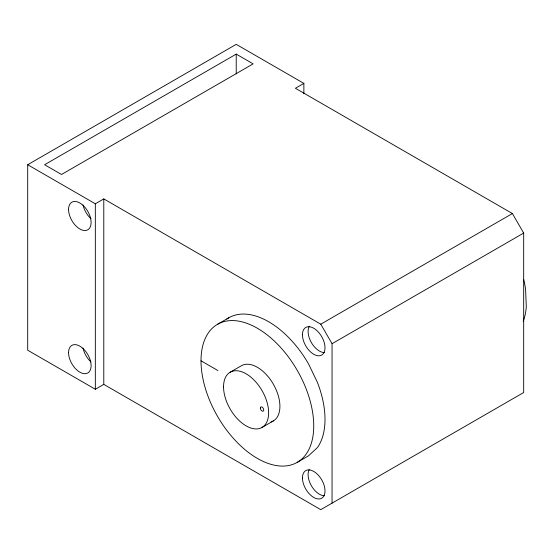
<?xml version="1.0" encoding="UTF-8"?>
<svg xmlns="http://www.w3.org/2000/svg" width="554" height="554" viewBox="0 0 554 554"><rect width="100%" height="100%" fill="white"/><g stroke="black" fill="none" stroke-linecap="round" stroke-linejoin="round"><path stroke-width="0.83" d="M303.869 83.391L295.414 88.273L512.402 213.546L523.675 233.068L523.675 392.516L320.773 509.659L103.785 384.379L95.33 389.261L27.7 350.218L27.7 164.739L236.233 44.341L303.869 83.391L303.869 93.744M236.233 54.105L44.611 164.739L61.515 174.496L253.143 63.862L236.233 54.105L236.233 73.945M27.7 164.739L95.33 203.782L103.785 198.907L320.773 324.18L332.047 343.702L332.047 503.15M217.514 324.305L228.788 317.795M230.159 372.226L241.426 365.716A31.883 18.407 60 0 1 274.32 385.951A31.883 18.407 60 0 1 271.093 421.906M320.773 324.18L512.402 213.546M332.047 343.702L523.675 233.068M262.035 427.446L273.309 420.936M297.221 462.355L308.495 455.845L317.449 447.542A79.707 46.017 60 0 0 317.449 382.461L308.495 363.812A79.707 46.017 60 0 0 226.766 319.083M201.012 360.793A79.707 46.017 60 0 0 285.552 465.962A79.707 46.017 60 0 0 285.552 353.237A79.707 46.017 60 0 0 201.012 360.793L217.916 370.55M103.785 198.907L103.785 384.379M95.33 203.782L95.33 389.261M91.008 361.914A15.941 9.203 60 0 1 83.038 348.113M523.696 279.562A79.707 46.017 60 0 1 525.587 289.264L526.3 306.646A79.707 46.017 60 0 1 523.184 321.452M324.353 352.566A15.941 9.203 60 0 1 311.396 342.614A15.941 9.203 60 0 1 309.257 326.417M324.353 495.74A15.941 9.203 60 0 1 311.396 485.789A15.941 9.203 60 0 1 309.257 469.591M91.008 218.74A15.941 9.203 60 0 1 83.038 204.938M68.564 352.656A15.941 9.203 60 0 0 85.468 373.687A15.941 9.203 60 0 0 85.468 351.146A15.941 9.203 60 0 0 68.564 352.656M302.456 477.929A15.941 9.203 60 0 0 319.367 498.967A15.941 9.203 60 0 0 319.367 476.419A15.941 9.203 60 0 0 302.456 477.929M68.564 209.481A15.941 9.203 60 0 0 85.468 230.512A15.941 9.203 60 0 0 85.468 207.972A15.941 9.203 60 0 0 68.564 209.481M302.456 334.755A15.941 9.203 60 0 0 319.367 355.793A15.941 9.203 60 0 0 319.367 333.245A15.941 9.203 60 0 0 302.456 334.755M223.553 386.824A31.883 18.407 60 0 0 257.368 428.886A31.883 18.407 60 0 0 257.368 383.797A31.883 18.407 60 0 0 223.553 386.824M260.345 408.063A2.389 1.378 60 0 0 262.887 411.22A2.389 1.378 60 0 0 262.887 407.834A2.389 1.378 60 0 0 260.345 408.063"/></g></svg>
